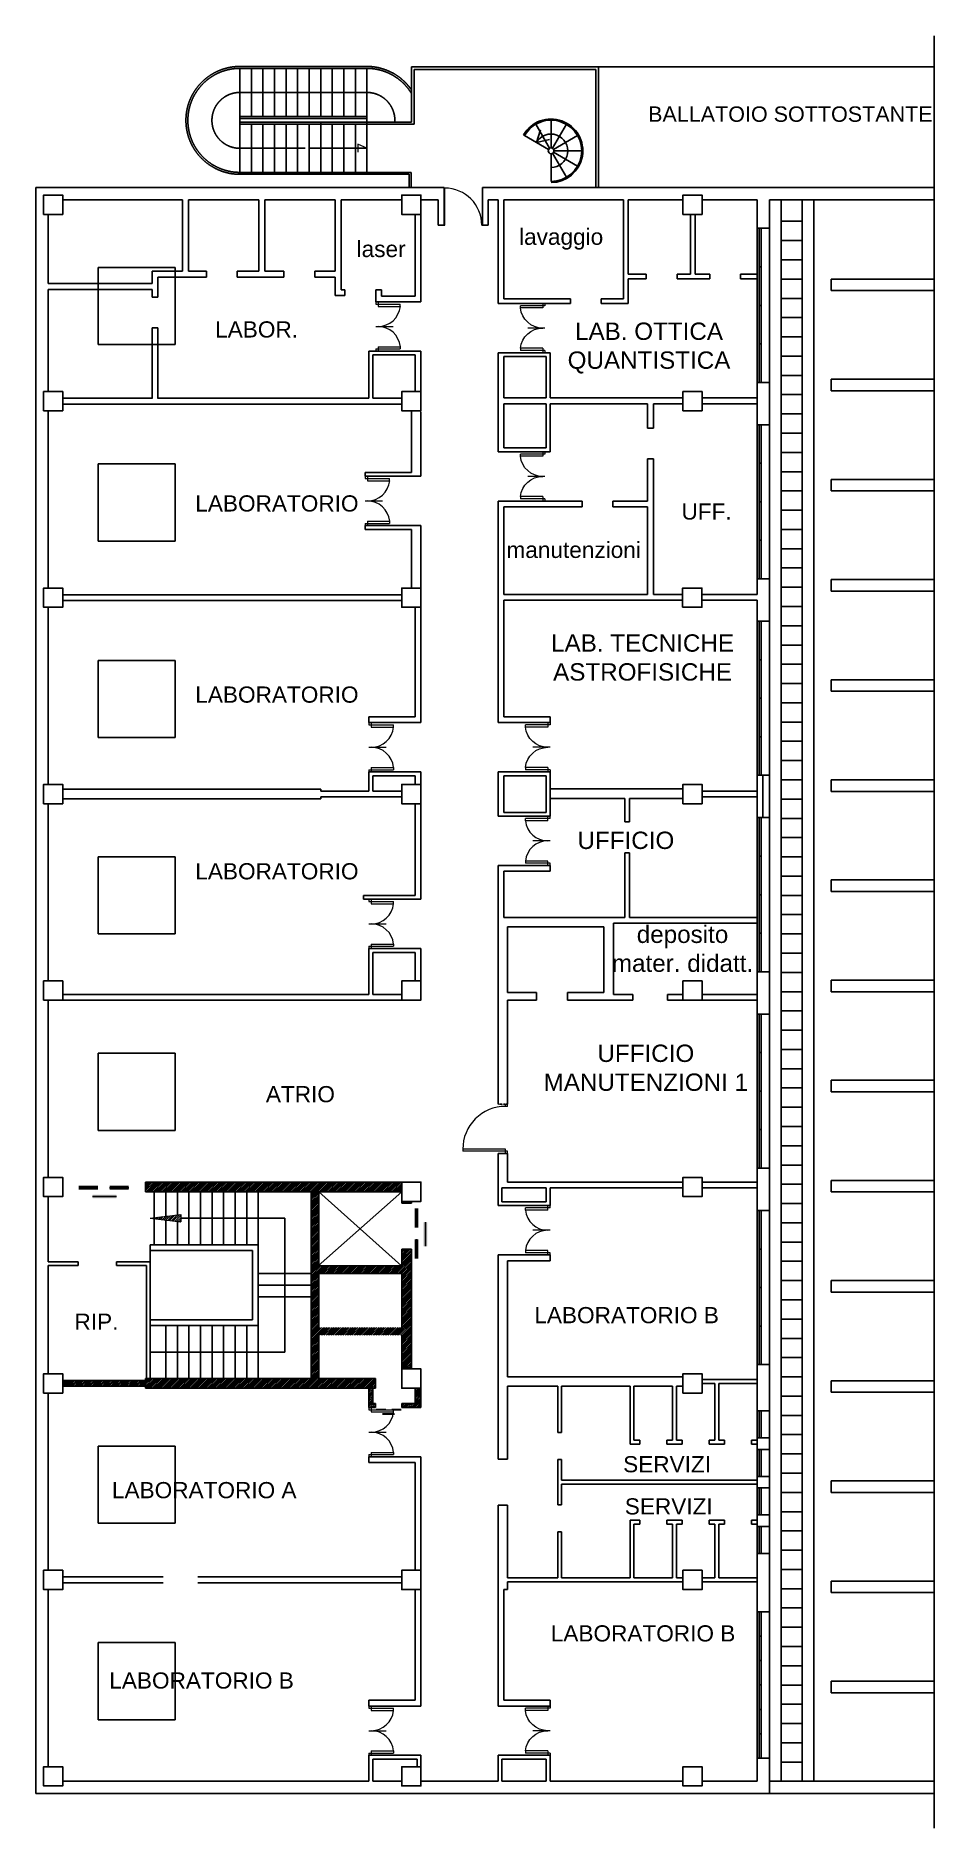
# Model space of a CAD drawing. Header units: millimetres. Extents: x 533 to 23857, y -392 to 46139.
import ezdxf
from ezdxf.enums import TextEntityAlignment as Align

# ---------------------------------------------------------------- set-up
doc = ezdxf.new("R2010")
doc.units = ezdxf.units.MM
for name, pattern in [('DASHDOT', [1, 0.5, -0.25, 0, -0.25]), ('DASHED', [0.75, 0.5, -0.25]), ('TRATTOPUNTO', [25.4, 12.7, -6.35, 0, -6.35])]:
    doc.linetypes.add(name, pattern=pattern)
for name, color, linetype in [('ARCHPT', 7, 'Continuous'), ('CARTIGLIO', 7, 'Continuous'), ('PROIEZIONI', 4, 'Continuous'), ('SEZIONI', 7, 'Continuous')]:
    doc.layers.add(name, color=color, linetype=linetype)
doc.layers.add('arredi', color=8, linetype='Continuous', lineweight=5)
doc.layers.add('INFISSI', color=4, linetype='Continuous', lineweight=5)
doc.styles.get("Standard").update_dxf_attribs({"font": 'Arial.ttf'})

# ---------------------------------------------------------------- blocks, each defined once
blk = doc.blocks.new('REI')
at = {"layer": 'ARCHPT', "color": 7}
for p, q in [((-630, 230), (-130, 230)), ((-310, 0), (310, 0))]:
    blk.add_line(p, q, dxfattribs=at)
for points in [[(-630, 280), (-630, 180), (-130, 280), (-130, 180)], [(-310, 50), (-310, -50), (310, 50), (310, -50)], [(670, 280), (670, 180), (170, 280), (170, 180)]]:
    blk.add_trace(points, dxfattribs=at)
blk = doc.blocks.new('*X5')
at = {"color": 0}
for p, q in [((12750, 64934, 2900), (12757, 64942, 2900)), ((12797, 64929, 2900), (12818, 64950, 2900)), ((12845, 64923, 2900), (12879, 64957, 2900)), ((12892, 64917, 2900), (12939, 64965, 2900)), ((12939, 64912, 2900), (13000, 64972, 2900)), ((12987, 64906, 2900), (13060, 64980, 2900)), ((13034, 64900, 2900), (13121, 64987, 2900)), ((13082, 64895, 2900), (13182, 64995, 2900)), ((13129, 64889, 2900), (13242, 65002, 2900)), ((13176, 64883, 2900), (13303, 65010, 2900)), ((13224, 64878, 2900), (13363, 65018, 2900)), ((13271, 64872, 2900), (13424, 65025, 2900)), ((13318, 64867, 2900), (13485, 65033, 2900)), ((13366, 64861, 2900), (13511, 65006, 2900)), ((13413, 64855, 2900), (13511, 64953, 2900)), ((13461, 64850, 2900), (13511, 64900, 2900)), ((13508, 64844, 2900), (13511, 64847, 2900))]:
    blk.add_line(p, q, dxfattribs=at)
blk = doc.blocks.new('PORTA')
at = {"layer": 'INFISSI'}
for p, q in [((-5477.1, 11431.3), (-5482.1, 11431.3)), ((-5477.1, 11426.3), (-5482.1, 11426.3)), ((-5477.1, 11431.3), (-5477.1, 11426.3)), ((-5477.1, 11426.3), (-5477.1, 11376.6)), ((-5472.1, 11426.3), (-5477.1, 11426.3)), ((-5472.1, 11426.3), (-5472.1, 11376.6)), ((-5427.1, 11431.3), (-5427.1, 11392.9)), ((-5382.1, 11426.3), (-5382.1, 11376.6)), ((-5377.1, 11426.3), (-5382.1, 11426.3)), ((-5372.1, 11431.3), (-5377.1, 11431.3)), ((-5377.1, 11431.3), (-5377.1, 11426.3)), ((-5377.1, 11426.3), (-5377.1, 11376.6)), ((-5372.1, 11426.3), (-5377.1, 11426.3)), ((-5472.1, 11376.6), (-5477.1, 11376.6)), ((-5382.1, 11376.6), (-5377.1, 11376.6))]:
    blk.add_line(p, q, dxfattribs=at)
for centre, start, end in [((-5477.1, 11426.3), 275.7392, 0), ((-5377.1, 11426.3), 180, 264.2608)]:
    blk.add_arc(centre, 50, start, end, dxfattribs=at)
blk = doc.blocks.new('porta 180')
at = {"layer": 'INFISSI', "xscale": -16.36363636421078, "yscale": 16.36363636314986, "zscale": 16.36363636415724}
blk.add_blockref('PORTA', (-58703, 159843), dxfattribs=at)

msp = doc.modelspace()

# ---------------------------------------------------------------- hatches: boundary and pattern name
at = {"layer": 'SEZIONI'}
h = msp.add_hatch(dxfattribs=at)
h.set_pattern_fill('ANSI31', color=9, scale=10, angle=180, style=0)
h.set_pattern_definition([(225, (220832.794, 483351.722), (22.4506403, -22.4506403), [])])
h.paths.add_polyline_path([(9183, 10529), (9353, 10529), (9353, 10629), (9283, 10629), (9283, 11029), (9183, 11029)])
h.paths.add_polyline_path([(10033, 10529), (10533, 10529), (10533, 11029), (10383, 11029), (10383, 10629), (10033, 10629)])
h.paths.add_polyline_path([(3383, 11029), (9353, 11029), (9353, 11279), (3383, 11279), (3383, 11229)])
h.paths.add_polyline_path([(1233, 11079), (3383, 11079), (3383, 11229), (1233, 11229)])
h.paths.add_polyline_path([(10033, 15837), (10283, 15837), (10283, 15879), (10033, 15879)], flags=17)
h.paths.add_polyline_path([(7883, 12604), (7883, 14004), (10033, 14004), (10033, 12604)], flags=16)
h.paths.add_polyline_path([(10033, 12404), (10033, 11529), (10283, 11529), (10283, 14637), (10033, 14637), (10033, 14201), (10030, 14204), (7883, 14204), (7883, 16129), (10033, 16129), (10033, 16379), (3383, 16379), (3383, 16129), (7683, 16129), (7683, 11279), (7883, 11279), (7883, 12404)])

# ---------------------------------------------------------------- linework, layer by layer
at = {"layer": 'arredi'}
for p, q in [((8894, 43329), (8894, 43123)), ((9130, 43219), (8894, 43329)), ((11131, 41223), (11150, 41223)), ((12112, 41223), (12131, 41223)), ((3505, 15442), (4294, 15540)), ((3505, 15442), (4294, 15348)), ((4294, 15540), (4294, 15348))]:
    msp.add_line(p, q, dxfattribs=at)
at = {"layer": 'CARTIGLIO', "lineweight": 13}
msp.add_circle((9130, 44044), 2, dxfattribs=at)
at = {"layer": 'INFISSI'}
for p, q in [((11150, 41223), (11150, 42185)), ((12725, 18344), (12725, 18403)), ((12783, 18344), (12725, 18344)), ((12783, 18344), (12783, 18403)), ((12725, 17239), (11621, 17239)), ((11621, 17239), (11621, 17181)), ((12725, 17181), (12725, 17239)), ((12725, 17181), (11621, 17181)), ((12725, 17123), (12725, 17181)), ((12783, 17181), (12725, 17181)), ((12783, 17123), (12783, 17181))]:
    msp.add_line(p, q, dxfattribs=at)
for centre, radius, start, end in [((11150, 41223), 962, 0, 90), ((12723, 17242), 1103, 89.929, 180.1504)]:
    msp.add_arc(centre, radius, start, end, dxfattribs=at)
at = {"layer": 'PROIEZIONI', "linetype": 'DASHED', "ltscale": 400000}
for p, q in [((5830, 45344), (8853, 45344)), ((5830, 45294), (8853, 45294)), ((5830, 45294), (5830, 44044)), ((6130, 45294), (6130, 44044)), ((6430, 45294), (6430, 44044)), ((6730, 45294), (6730, 44044)), ((7030, 45294), (7030, 44044)), ((7330, 45294), (7330, 44044)), ((7630, 45294), (7630, 44044)), ((7930, 45294), (7930, 44044)), ((8230, 45294), (8230, 44044)), ((8530, 45294), (8530, 44044)), ((8830, 45294), (8830, 44044)), ((8841, 45294), (9130, 45294)), ((8853, 45344), (9130, 45344)), ((9130, 45294), (9130, 44044)), ((15145, 45337), (23857, 45337)), ((9130, 44669), (5830, 44669)), ((5830, 43844), (5830, 44044)), ((5830, 43219), (7529, 43219)), ((4808, 16129), (4808, 15785))]:
    msp.add_line(p, q, dxfattribs=at)
at = {"layer": 'PROIEZIONI'}
for p, q in [((15145, 45337), (10283, 45337)), ((10283, 45337), (10283, 43894)), ((15075, 45267), (10353, 45267)), ((10353, 45267), (10353, 43844)), ((15075, 42204), (15075, 45267)), ((15145, 42204), (15145, 45337)), ((5830, 44044), (9130, 44044)), ((5830, 43994), (9130, 43994)), ((5830, 43894), (8278, 43894)), ((5830, 43844), (8230, 43844)), ((5830, 42594), (5830, 43844)), ((6130, 42594), (6130, 43844)), ((6430, 42594), (6430, 43844)), ((6730, 42594), (6730, 43844)), ((7030, 42594), (7030, 43844)), ((7330, 42907), (7330, 43844)), ((7630, 43219), (7630, 43844)), ((7930, 42594), (7930, 43894)), ((8230, 43844), (9130, 43844)), ((8230, 42594), (8230, 43844)), ((8278, 43894), (9130, 43894)), ((8530, 42594), (8530, 43844)), ((8830, 42594), (8830, 43844)), ((9130, 43894), (9130, 44044)), ((9130, 43894), (10283, 43894)), ((9130, 43894), (9130, 43844)), ((9130, 43844), (10353, 43844)), ((9130, 42594), (9130, 43844)), ((13513, 43843), (13873, 43219)), ((13910, 43229), (13910, 43949)), ((14308, 43843), (13948, 43219)), ((13222, 43552), (13196, 43567)), ((13222, 43552), (13846, 43192)), ((13534, 43372), (13634, 43699)), ((13534, 43372), (13866, 43451)), ((14599, 43552), (13975, 43192)), ((7330, 42594), (7330, 42907)), ((7630, 43219), (9130, 43219)), ((7630, 42594), (7630, 43219)), ((13910, 43079), (13910, 42359)), ((14308, 42466), (13948, 43089)), ((14599, 42757), (13975, 43117)), ((13985, 43154), (14705, 43154)), ((7030, 42594), (5830, 42594)), ((6982, 42544), (5830, 42544)), ((9130, 42544), (6982, 42544)), ((9130, 42594), (7030, 42594)), ((9130, 42594), (10280, 42594)), ((9130, 42544), (10230, 42544)), ((10230, 42544), (10230, 42204)), ((10280, 42594), (10280, 42204)), ((19313, 41142), (19313, 37142)), ((19363, 41142), (19363, 37142)), ((19313, 40142), (19363, 40142)), ((19313, 39142), (19363, 39142)), ((19313, 38142), (19363, 38142)), ((19313, 36042), (19313, 32042)), ((19363, 36042), (19363, 32042)), ((19313, 35042), (19363, 35042)), ((19313, 34042), (19363, 34042)), ((19313, 33042), (19363, 33042)), ((19313, 30942), (19313, 26942)), ((19363, 30942), (19363, 26942)), ((19313, 29942), (19363, 29942)), ((19313, 28942), (19363, 28942)), ((19313, 27942), (19363, 27942)), ((19313, 25842), (19313, 21842)), ((19363, 25842), (19363, 21842)), ((19313, 23842), (19363, 23842)), ((19313, 22842), (19363, 22842)), ((19313, 20742), (19313, 16742)), ((19363, 20742), (19363, 16742)), ((19313, 19742), (19363, 19742)), ((19313, 18742), (19363, 18742)), ((19313, 17742), (19363, 17742)), ((3608, 16129), (3608, 14754)), ((3908, 16129), (3908, 15492)), ((4208, 16129), (4208, 15529)), ((4508, 16129), (4508, 14754)), ((5108, 16129), (5108, 15442)), ((5408, 16129), (5408, 15098)), ((5708, 16129), (5708, 14754)), ((6008, 16129), (6008, 14754)), ((6308, 16129), (6308, 11279)), ((7862, 14204), (10033, 16129)), ((10030, 14204), (7883, 16129)), ((3908, 15394), (3908, 14754)), ((4208, 15358), (4208, 14754)), ((4294, 15442), (5108, 15442)), ((4808, 15785), (4808, 14754)), ((5108, 15442), (6995, 15442)), ((5108, 15442), (5108, 14754)), ((6995, 15442), (6995, 11967)), ((19313, 15642), (19313, 11642)), ((19363, 15642), (19363, 11642)), ((5408, 15098), (5408, 14754)), ((3505, 14754), (5708, 14754)), ((3505, 14604), (5839, 14604)), ((5708, 14754), (6308, 14754)), ((5839, 14604), (6158, 14604)), ((6158, 14604), (6158, 12804)), ((19313, 14642), (19363, 14642)), ((6308, 14004), (7683, 14004)), ((6308, 13704), (7683, 13704)), ((19313, 13642), (19363, 13642)), ((6308, 13404), (7683, 13404)), ((3505, 12804), (6158, 12804)), ((3505, 12654), (6308, 12654)), ((3908, 12654), (3908, 11279)), ((4208, 12654), (4208, 11279)), ((4508, 12654), (4508, 11279)), ((4808, 12654), (4808, 11279)), ((5108, 12654), (5108, 11279)), ((5408, 12654), (5408, 11279)), ((5708, 12654), (5708, 11279)), ((6008, 12654), (6008, 11279)), ((19313, 12642), (19363, 12642)), ((3505, 11967), (6995, 11967)), ((19313, 10442), (19313, 9742)), ((19363, 10442), (19363, 9742)), ((19313, 9442), (19313, 8742)), ((19363, 9442), (19363, 8742)), ((19313, 8442), (19313, 7742)), ((19363, 8442), (19363, 7742)), ((19313, 7442), (19313, 6742)), ((19363, 7442), (19363, 6742)), ((19313, 5224), (19313, 1424)), ((19363, 5224), (19363, 1424)), ((19363, 2692), (19313, 2692)), ((19363, 2059), (19313, 2059))]:
    msp.add_line(p, q, dxfattribs=at)
at = {"layer": 'PROIEZIONI', "linetype": 'DASHED', "ltscale": 400000}
for points in [[(2153, 38124), (4153, 38124), (4153, 40124), (2153, 40124)], [(2153, 33024), (4153, 33024), (4153, 35024), (2153, 35024)], [(2153, 27924), (4153, 27924), (4153, 29924), (2153, 29924)], [(2153, 22824), (4153, 22824), (4153, 24824), (2153, 24824)], [(2153, 17724), (4153, 17724), (4153, 19724), (2153, 19724)], [(2153, 7524), (4153, 7524), (4153, 9524), (2153, 9524)], [(2153, 2424), (4153, 2424), (4153, 4424), (2153, 4424)]]:
    msp.add_lwpolyline(points, close=True, dxfattribs=at)
for centre, radius, start, end in [((5830, 43944), 1400, 90, 270), ((5830, 43944), 1350, 90, 270), ((9130, 43944), 1400, 34.7719, 90), ((9130, 43944), 1350, 31.5863, 90), ((5830, 43944), 725, 90, 270), ((9130, 43944), 725, 356.0454, 90)]:
    msp.add_arc(centre, radius, start, end, dxfattribs=at)
at = {"layer": 'PROIEZIONI'}
for radius in [825, 795, 435]:
    msp.add_arc((13910, 43154), radius, 270, 150, dxfattribs=at)
at = {"layer": 'SEZIONI', "color": 9, "linetype": 'TRATTOPUNTO', "ltscale": 20000}
msp.add_line((23857, 46139), (23857, -392), dxfattribs=at)
at = {"layer": 'SEZIONI'}
for p, q in [((9130, 42594), (9130, 42544)), ((11131, 42204), (533, 42204)), ((533, 42204), (533, 504)), ((4345, 41884), (1230, 41884)), ((4345, 41884), (4345, 40027)), ((6327, 41884), (4495, 41884)), ((4495, 41884), (4495, 40027)), ((6327, 41884), (6327, 40027)), ((8308, 41884), (6477, 41884)), ((6477, 41884), (6477, 40027)), ((8308, 41884), (8308, 40027)), ((10029, 41884), (8458, 41884)), ((8458, 41884), (8458, 39545)), ((10981, 41884), (10533, 41884)), ((10981, 41884), (10981, 41223)), ((11131, 42204), (11131, 41223)), ((12131, 41884), (12131, 42204)), ((23857, 42204), (12131, 42204)), ((12131, 42054), (12131, 41223)), ((12281, 41884), (12281, 41223)), ((12533, 41884), (12281, 41884)), ((12533, 39192), (12533, 41884)), ((15793, 41884), (12683, 41884)), ((12683, 39312), (12683, 41884)), ((15793, 39312), (15793, 41884)), ((17325, 41884), (15913, 41884)), ((15913, 39954), (15913, 41884)), ((19263, 41884), (17829, 41884)), ((19263, 41884), (19263, 36042)), ((19583, 41884), (19583, 36042)), ((23857, 41884), (19583, 41884)), ((19883, 41884), (19883, 824)), ((20433, 41884), (20433, 824)), ((20733, 41884), (20733, 824)), ((853, 41498), (853, 39705)), ((10383, 39383), (10383, 41504)), ((10533, 39233), (10533, 41504)), ((17528, 39954), (17528, 41504)), ((17528, 40232), (17528, 41504)), ((17648, 39954), (17648, 41504)), ((11131, 41223), (10981, 41223)), ((12281, 41223), (12131, 41223)), ((19263, 41142), (19583, 41142)), ((20433, 41324), (19883, 41324)), ((20433, 40824), (19883, 40824)), ((4345, 40027), (3552, 40027)), ((3552, 40027), (3552, 39705)), ((4961, 40027), (4495, 40027)), ((6327, 40027), (5761, 40027)), ((6975, 40027), (6477, 40027)), ((8308, 40027), (7775, 40027)), ((20433, 40324), (19883, 40324)), ((3552, 39705), (853, 39705)), ((3552, 39555), (853, 39555)), ((853, 39555), (853, 36898)), ((3552, 39555), (3552, 39358)), ((4961, 39877), (3702, 39877)), ((3702, 39877), (3702, 39358)), ((6975, 39877), (5761, 39877)), ((8308, 39877), (7775, 39877)), ((8308, 39877), (8308, 39395)), ((16382, 39954), (15913, 39954)), ((16382, 39954), (15913, 39954)), ((16382, 39954), (15913, 39954)), ((15913, 39192), (15913, 39834)), ((16382, 39834), (15913, 39834)), ((17528, 39954), (17182, 39954)), ((17325, 39954), (17182, 39954)), ((17325, 39954), (17182, 39954)), ((18032, 39834), (17182, 39834)), ((18032, 39954), (17648, 39954)), ((19263, 39954), (18832, 39954)), ((19263, 39834), (18832, 39834)), ((20433, 39824), (19883, 39824)), ((21183, 39824), (21183, 39524)), ((23857, 39824), (21183, 39824)), ((8560, 39395), (8308, 39395)), ((8560, 39545), (8458, 39545)), ((9510, 39545), (9360, 39545)), ((10533, 39233), (9360, 39233)), ((10383, 39383), (9510, 39383)), ((14412, 39192), (12533, 39192)), ((14412, 39312), (12683, 39312)), ((12683, 39312), (14412, 39312)), ((15793, 39312), (15212, 39312)), ((15913, 39192), (15212, 39192)), ((20433, 39324), (19883, 39324)), ((23857, 39524), (21183, 39524)), ((20433, 38824), (19883, 38824)), ((3552, 38558), (3552, 36725)), ((3702, 38558), (3702, 36725)), ((20433, 38324), (19883, 38324)), ((10533, 37953), (9183, 37953)), ((9183, 36729), (9183, 37953)), ((10383, 37853), (9283, 37853)), ((9283, 36729), (9283, 37853)), ((10383, 36904), (10383, 37853)), ((10533, 36904), (10533, 37953)), ((12533, 35341), (12533, 37912)), ((12533, 37912), (13883, 37912)), ((12683, 36739), (12683, 37812)), ((12683, 37812), (13783, 37812)), ((13783, 36739), (13783, 37812)), ((13883, 36739), (13883, 37912)), ((20433, 37824), (19883, 37824)), ((20433, 37324), (19883, 37324)), ((21183, 37224), (21183, 36924)), ((23857, 37224), (21183, 37224)), ((19263, 37142), (19583, 37142)), ((20433, 36824), (19883, 36824)), ((23857, 36924), (21183, 36924)), ((853, 36391), (853, 31800)), ((3552, 36729), (1233, 36729)), ((10033, 36579), (1233, 36579)), ((9183, 36729), (3702, 36729)), ((10033, 36729), (9283, 36729)), ((10283, 36378), (10283, 34804)), ((10533, 36378), (10533, 34704)), ((13783, 36739), (12683, 36739)), ((13783, 36589), (12683, 36589)), ((12683, 36589), (12683, 36052)), ((12683, 36589), (12683, 35441)), ((13783, 35441), (13783, 36589)), ((17333, 36739), (13883, 36739)), ((16418, 36589), (13883, 36589)), ((13883, 35341), (13883, 36589)), ((16418, 36589), (16418, 35957)), ((16568, 36589), (16568, 35957)), ((17333, 36589), (16568, 36589)), ((19263, 36739), (17833, 36739)), ((19263, 36589), (17833, 36589)), ((20433, 36324), (19883, 36324)), ((19263, 36042), (19263, 31639)), ((19263, 36042), (19583, 36042)), ((19583, 36042), (19583, 30942)), ((12683, 35441), (13783, 35441)), ((20433, 35824), (19883, 35824)), ((12533, 35341), (13883, 35341)), ((16418, 35157), (16418, 34061)), ((16568, 35157), (16568, 31639)), ((20433, 35324), (19883, 35324)), ((10283, 34804), (9083, 34804)), ((9083, 34804), (9083, 34704)), ((10533, 34704), (9083, 34704)), ((20433, 34824), (19883, 34824)), ((21183, 34624), (21183, 34324)), ((23857, 34624), (21183, 34624)), ((12533, 34061), (12533, 31639)), ((14714, 34061), (12533, 34061)), ((16418, 34061), (15514, 34061)), ((20433, 34324), (19883, 34324)), ((23857, 34324), (21183, 34324)), ((12683, 33911), (12683, 31639)), ((14714, 33911), (12683, 33911)), ((16418, 33911), (15514, 33911)), ((16418, 33911), (16418, 31639)), ((20433, 33824), (19883, 33824)), ((10533, 33424), (9083, 33424)), ((9083, 33424), (9083, 33324)), ((10283, 33324), (9083, 33324)), ((10283, 33324), (10283, 31804)), ((10533, 33424), (10533, 31804)), ((20433, 33324), (19883, 33324)), ((20433, 32824), (19883, 32824)), ((20433, 32324), (19883, 32324)), ((19263, 32042), (19583, 32042)), ((20433, 31824), (19883, 31824)), ((21183, 32024), (21183, 31724)), ((23857, 32024), (21183, 32024)), ((23857, 31724), (21183, 31724)), ((853, 31297), (853, 26694)), ((10033, 31629), (1233, 31629)), ((10033, 31479), (1233, 31479)), ((10383, 31304), (10383, 28459)), ((10533, 31304), (10533, 28309)), ((12533, 31639), (12533, 30802)), ((16418, 31639), (12683, 31639)), ((17327, 31489), (12683, 31489)), ((12683, 31489), (12683, 30802)), ((17327, 31639), (16568, 31639)), ((19263, 31639), (17824, 31639)), ((19263, 31489), (17824, 31489)), ((19263, 31489), (19263, 30942)), ((20433, 31324), (19883, 31324)), ((12533, 30802), (12533, 28309)), ((12683, 30802), (12683, 28459)), ((19263, 30942), (19263, 25842)), ((19263, 30942), (19583, 30942)), ((19583, 30942), (19583, 25842)), ((20433, 30824), (19883, 30824)), ((20433, 30324), (19883, 30324)), ((20433, 29824), (19883, 29824)), ((20433, 29324), (19883, 29324)), ((21183, 29424), (21183, 29124)), ((23857, 29424), (21183, 29424)), ((23857, 29124), (21183, 29124)), ((10383, 28459), (9183, 28459)), ((9183, 28459), (9183, 28309)), ((12683, 28459), (13883, 28459)), ((13883, 28459), (13883, 28309)), ((20433, 28824), (19883, 28824)), ((10533, 28309), (9183, 28309)), ((12533, 28309), (13883, 28309)), ((20433, 28324), (19883, 28324)), ((20433, 27824), (19883, 27824)), ((10533, 27029), (9183, 27029)), ((9183, 27029), (9183, 26529)), ((10533, 27029), (10533, 26704)), ((12533, 27029), (12533, 25879)), ((12533, 27029), (13883, 27029)), ((13883, 26589), (13883, 27029)), ((13883, 27029), (13883, 26589)), ((13883, 27029), (13883, 26589)), ((20433, 27324), (19883, 27324)), ((1233, 26579), (7933, 26579)), ((7933, 26529), (7933, 26579)), ((9183, 26529), (7933, 26529)), ((10383, 26929), (9283, 26929)), ((9283, 26929), (9283, 26529)), ((10033, 26529), (9283, 26529)), ((10383, 26929), (10383, 26704)), ((12683, 26929), (12683, 25979)), ((12683, 26929), (13783, 26929)), ((13783, 26929), (13783, 26589)), ((13783, 25979), (13783, 26589)), ((13883, 25899), (13883, 26589)), ((17333, 26589), (13883, 26589)), ((13883, 26589), (13883, 25879)), ((17833, 26529), (19263, 26529)), ((19263, 26942), (19583, 26942)), ((19413, 26942), (19413, 25842)), ((20433, 26824), (19883, 26824)), ((21183, 26824), (21183, 26524)), ((23857, 26824), (21183, 26824)), ((23857, 26524), (21183, 26524)), ((853, 26191), (853, 21600)), ((1233, 26329), (7933, 26329)), ((10033, 26379), (7933, 26379)), ((7933, 26329), (7933, 26379)), ((10383, 26204), (10383, 23824)), ((10533, 26204), (10533, 23724)), ((15823, 26339), (13883, 26339)), ((15533, 26339), (15383, 26339)), ((15823, 26339), (15823, 25732)), ((17333, 26339), (15943, 26339)), ((15943, 26339), (15943, 25732)), ((17833, 26379), (19263, 26379)), ((20433, 26324), (19883, 26324)), ((12533, 25879), (13883, 25879)), ((12683, 25979), (13783, 25979)), ((19263, 25842), (19263, 20742)), ((19263, 25842), (19583, 25842)), ((19583, 25842), (19583, 20742)), ((20433, 25824), (19883, 25824)), ((20433, 25324), (19883, 25324)), ((15823, 24932), (15823, 23254)), ((15943, 24932), (15943, 23254)), ((19313, 24842), (19363, 24842)), ((20433, 24824), (19883, 24824)), ((12533, 24599), (12533, 18403)), ((12533, 24599), (13883, 24599)), ((12683, 24449), (12683, 23254)), ((12683, 24449), (13883, 24449)), ((13883, 24449), (13883, 24599)), ((20433, 24324), (19883, 24324)), ((21183, 24224), (21183, 23924)), ((23857, 24224), (21183, 24224)), ((9037, 23824), (10383, 23824)), ((9037, 23724), (9037, 23824)), ((20433, 23824), (19883, 23824)), ((23857, 23924), (21183, 23924)), ((9037, 23724), (10533, 23724)), ((20433, 23324), (19883, 23324)), ((15823, 23254), (12683, 23254)), ((12783, 21304), (12783, 23004)), ((15283, 23004), (12783, 23004)), ((15283, 21304), (15283, 23004)), ((19263, 23104), (15533, 23104)), ((15533, 21254), (15533, 23104)), ((19263, 23254), (15943, 23254)), ((20433, 22824), (19883, 22824)), ((9183, 22444), (10533, 22444)), ((9183, 22444), (9183, 21254)), ((9283, 22344), (10383, 22344)), ((9283, 22344), (9283, 21254)), ((10383, 22344), (10383, 21604)), ((10533, 22444), (10533, 21604)), ((20433, 22324), (19883, 22324)), ((19263, 21842), (19583, 21842)), ((20433, 21824), (19883, 21824)), ((21183, 21624), (21183, 21324)), ((23857, 21624), (21183, 21624)), ((853, 21093), (853, 16501)), ((1233, 21254), (9183, 21254)), ((1233, 21104), (10012, 21104)), ((10033, 21104), (8018, 21104)), ((9283, 21254), (10033, 21254)), ((13533, 21304), (12783, 21304)), ((12783, 18403), (12783, 21104)), ((13533, 21104), (12783, 21104)), ((13533, 21104), (13533, 21304)), ((14333, 21104), (14333, 21304)), ((15283, 21304), (14333, 21304)), ((15533, 21104), (14333, 21104)), ((16033, 21254), (15533, 21254)), ((16033, 21104), (15533, 21104)), ((16033, 21104), (16033, 21254)), ((17327, 21254), (16933, 21254)), ((16933, 21104), (16933, 21254)), ((17327, 21104), (16933, 21104)), ((19263, 21254), (17831, 21254)), ((19263, 21104), (17831, 21104)), ((20433, 21324), (19883, 21324)), ((23857, 21324), (21183, 21324)), ((19263, 20742), (19263, 15642)), ((19263, 20742), (19583, 20742)), ((19583, 20742), (19583, 15642)), ((20433, 20824), (19883, 20824)), ((20433, 20324), (19883, 20324)), ((20433, 19824), (19883, 19824)), ((20433, 19324), (19883, 19324)), ((20433, 18824), (19883, 18824)), ((21183, 19024), (21183, 18724)), ((23857, 19024), (21183, 19024)), ((23857, 18724), (21183, 18724)), ((20433, 18324), (19883, 18324)), ((20433, 17824), (19883, 17824)), ((20433, 17324), (19883, 17324)), ((12533, 17123), (12533, 16379)), ((12783, 17123), (12533, 17123)), ((12783, 16379), (12783, 17123)), ((20433, 16824), (19883, 16824)), ((733, 16504), (733, 16004)), ((3383, 16379), (10283, 16379)), ((3383, 16379), (3383, 16129)), ((12533, 15769), (12533, 16379)), ((12783, 16379), (17332, 16379)), ((17829, 16379), (19263, 16379)), ((19263, 16742), (19583, 16742)), ((20433, 16324), (19883, 16324)), ((21183, 16424), (21183, 16124)), ((23857, 16424), (21183, 16424)), ((733, 16004), (1233, 16004)), ((853, 15994), (853, 14314)), ((3383, 16129), (7683, 16129)), ((7683, 16129), (7683, 11279)), ((7883, 16129), (10033, 16129)), ((7883, 16129), (7883, 14204)), ((10033, 16129), (10033, 15837)), ((10033, 15837), (10283, 15837)), ((10283, 15879), (10283, 15837)), ((12633, 16229), (13783, 16229)), ((12633, 15869), (12633, 16229)), ((12633, 15869), (13783, 15869)), ((13783, 15869), (13783, 16229)), ((13883, 16229), (17332, 16229)), ((13883, 15789), (13883, 16229)), ((13883, 16229), (13883, 15769)), ((17829, 16229), (19263, 16229)), ((20433, 15824), (19883, 15824)), ((23857, 16124), (21183, 16124)), ((12533, 15769), (13883, 15769)), ((19263, 15642), (19263, 824)), ((19583, 15642), (19263, 15642)), ((19583, 15642), (19583, 504)), ((20433, 15324), (19883, 15324)), ((3505, 14314), (3505, 14754)), ((10033, 14637), (10283, 14637)), ((10033, 14204), (10033, 14637)), ((10283, 11529), (10283, 14637)), ((12533, 9192), (12533, 14489)), ((12533, 14489), (13883, 14489)), ((13883, 14339), (13883, 14489)), ((20433, 14824), (19883, 14824)), ((1629, 14314), (853, 14314)), ((853, 14214), (853, 11404)), ((1629, 14214), (853, 14214)), ((1629, 14214), (1629, 14314)), ((3505, 14314), (2629, 14314)), ((2629, 14214), (2629, 14314)), ((3405, 14214), (2629, 14214)), ((3405, 14214), (3405, 11279)), ((3505, 14314), (3505, 11279)), ((7883, 14204), (10033, 14204)), ((7883, 14004), (7883, 13429)), ((7883, 14004), (10033, 14004)), ((10033, 13429), (10033, 14004)), ((12783, 11329), (12783, 14339)), ((12783, 14339), (13883, 14339)), ((20433, 14324), (19883, 14324)), ((10283, 13554), (10283, 13779)), ((20433, 13824), (19883, 13824)), ((21183, 13824), (21183, 13524)), ((23857, 13824), (21183, 13824)), ((23857, 13524), (21183, 13524)), ((7883, 13429), (7883, 13229)), ((7883, 13229), (7883, 12604)), ((10033, 13429), (10033, 13229)), ((10033, 12604), (10033, 13229)), ((20433, 13324), (19883, 13324)), ((20433, 12824), (19883, 12824)), ((7883, 12404), (7883, 11279)), ((10033, 11279), (10033, 12404)), ((20433, 12324), (19883, 12324)), ((19263, 11642), (19583, 11642)), ((20433, 11824), (19883, 11824)), ((1233, 11404), (733, 11404)), ((733, 11404), (733, 10904)), ((3383, 11229), (1230, 11229)), ((1233, 10904), (1233, 11404)), ((3383, 11279), (3383, 11029)), ((3383, 11279), (3383, 11229)), ((3383, 11279), (7683, 11279)), ((7883, 11279), (9353, 11279)), ((9353, 11279), (9353, 11029)), ((17327, 11329), (12783, 11329)), ((19263, 11254), (17831, 11254)), ((20433, 11324), (19883, 11324)), ((21183, 11224), (21183, 10924)), ((23857, 11224), (21183, 11224)), ((733, 10904), (1233, 10904)), ((853, 10904), (853, 6304)), ((3383, 11079), (1230, 11079)), ((3383, 11029), (9353, 11029)), ((9183, 10529), (9183, 11029)), ((9283, 10629), (9283, 11029)), ((10383, 10629), (10383, 11029)), ((10533, 10529), (10533, 11029)), ((14083, 11079), (12783, 11079)), ((12783, 9192), (12783, 11079)), ((12783, 9192), (12783, 11079)), ((14083, 9879), (14083, 11079)), ((15963, 11079), (14183, 11079)), ((14183, 9879), (14183, 11079)), ((15963, 9579), (15963, 11079)), ((16063, 9679), (16063, 11079)), ((17063, 11079), (16063, 11079)), ((17063, 9679), (17063, 11079)), ((17163, 9679), (17163, 11079)), ((17330, 11079), (17163, 11079)), ((18163, 11154), (17831, 11154)), ((18163, 9679), (18163, 11154)), ((18263, 9679), (18263, 11154)), ((19263, 11154), (18263, 11154)), ((20433, 10824), (19883, 10824)), ((23857, 10924), (21183, 10924)), ((9183, 10529), (9353, 10529)), ((9283, 10629), (9353, 10629)), ((9353, 10629), (9353, 10529)), ((10033, 10629), (10033, 10529)), ((10033, 10629), (10383, 10629)), ((10033, 10529), (10533, 10529)), ((19583, 10442), (19263, 10442)), ((20433, 10324), (19883, 10324)), ((14183, 9879), (14083, 9879)), ((20433, 9824), (19883, 9824)), ((16213, 9579), (15963, 9579)), ((16213, 9679), (16063, 9679)), ((16213, 9579), (16213, 9679)), ((16913, 9579), (16913, 9679)), ((17063, 9679), (16913, 9679)), ((17063, 9579), (16913, 9579)), ((17063, 9579), (17313, 9579)), ((17163, 9679), (17313, 9679)), ((17313, 9579), (17313, 9679)), ((18013, 9579), (18013, 9679)), ((18013, 9679), (18163, 9679)), ((18013, 9579), (18163, 9579)), ((18163, 9579), (18413, 9579)), ((18263, 9679), (18413, 9679)), ((18413, 9579), (18413, 9679)), ((19113, 9579), (19113, 9679)), ((19113, 9679), (19263, 9679)), ((19113, 9579), (19263, 9579)), ((19583, 9742), (19263, 9742)), ((19583, 9442), (19263, 9442)), ((20433, 9324), (19883, 9324)), ((9183, 9249), (10533, 9249)), ((9183, 9099), (9183, 9249)), ((9183, 9099), (10383, 9099)), ((9183, 9099), (10383, 9099)), ((10383, 6304), (10383, 9099)), ((10533, 6304), (10533, 9249)), ((12783, 9192), (12533, 9192)), ((14183, 9179), (14083, 9179)), ((14083, 8004), (14083, 9179)), ((14183, 8642), (14183, 9179)), ((19263, 8642), (14183, 8642)), ((19263, 8542), (14183, 8542)), ((14183, 8004), (14183, 8542)), ((19583, 8742), (19263, 8742)), ((19583, 8442), (19263, 8442)), ((20433, 8824), (19883, 8824)), ((21183, 8624), (21183, 8324)), ((23857, 8624), (21183, 8624)), ((12783, 7992), (12533, 7992)), ((12533, 5804), (12533, 7992)), ((12783, 6104), (12783, 7992)), ((14183, 8004), (14083, 8004)), ((20433, 8324), (19883, 8324)), ((23857, 8324), (21183, 8324)), ((15963, 7604), (15963, 6104)), ((16213, 7604), (15963, 7604)), ((16063, 7504), (16063, 6104)), ((16213, 7504), (16063, 7504)), ((16213, 7604), (16213, 7504)), ((16913, 7604), (16913, 7504)), ((17063, 7604), (16913, 7604)), ((17063, 7504), (16913, 7504)), ((17063, 7604), (17313, 7604)), ((17063, 7504), (17063, 6104)), ((17163, 7504), (17163, 6104)), ((17163, 7504), (17313, 7504)), ((17313, 7604), (17313, 7504)), ((18013, 7604), (18013, 7504)), ((18013, 7604), (18163, 7604)), ((18013, 7504), (18163, 7504)), ((18163, 7604), (18413, 7604)), ((18163, 7504), (18163, 6104)), ((18263, 7504), (18263, 6104)), ((18263, 7504), (18413, 7504)), ((18413, 7604), (18413, 7504)), ((19113, 7604), (19113, 7504)), ((19113, 7604), (19263, 7604)), ((19113, 7504), (19263, 7504)), ((19583, 7742), (19263, 7742)), ((20433, 7824), (19883, 7824)), ((14183, 7304), (14083, 7304)), ((14083, 6104), (14083, 7304)), ((14183, 6104), (14183, 7304)), ((19583, 7442), (19263, 7442)), ((20433, 7324), (19883, 7324)), ((19583, 6742), (19263, 6742)), ((20433, 6824), (19883, 6824)), ((1233, 6304), (733, 6304)), ((733, 6304), (733, 5804)), ((1233, 5804), (1233, 6304)), ((14083, 6104), (12783, 6104)), ((15963, 6104), (14183, 6104)), ((17063, 6104), (16063, 6104)), ((17333, 6104), (17163, 6104)), ((17833, 6104), (18163, 6104)), ((18263, 6104), (19263, 6104)), ((20433, 6324), (19883, 6324)), ((733, 5804), (1233, 5804)), ((853, 5804), (853, 1204)), ((10383, 5804), (10383, 2929)), ((10533, 5804), (10533, 2779)), ((12533, 5804), (12533, 2779)), ((12683, 5804), (12683, 2929)), ((12783, 5804), (12683, 5804)), ((17327, 6004), (12783, 6004)), ((12783, 5804), (12783, 6004)), ((17833, 6004), (19263, 6004)), ((20433, 5824), (19883, 5824)), ((21183, 6024), (21183, 5724)), ((23857, 6024), (21183, 6024)), ((23857, 5724), (21183, 5724)), ((19583, 5224), (19263, 5224)), ((20433, 5324), (19883, 5324)), ((20433, 4824), (19883, 4824)), ((19363, 4591), (19313, 4591)), ((20433, 4324), (19883, 4324)), ((19363, 3958), (19313, 3958)), ((20433, 3824), (19883, 3824)), ((19363, 3325), (19313, 3325)), ((20433, 3324), (19883, 3324)), ((21183, 3424), (21183, 3124)), ((23857, 3424), (21183, 3424)), ((10383, 2929), (9183, 2929)), ((9183, 2929), (9183, 2779)), ((12683, 2929), (13883, 2929)), ((13883, 2929), (13883, 2779)), ((20433, 2824), (19883, 2824)), ((23857, 3124), (21183, 3124)), ((10533, 2779), (9183, 2779)), ((12533, 2779), (13883, 2779)), ((20433, 2324), (19883, 2324)), ((9183, 1499), (9183, 824)), ((10533, 1499), (9183, 1499)), ((9283, 1399), (9283, 824)), ((10433, 1399), (9283, 1399)), ((10433, 1399), (10433, 1204)), ((10533, 1499), (10533, 824)), ((12533, 1499), (13883, 1499)), ((12533, 1499), (12533, 824)), ((12633, 1399), (13783, 1399)), ((12633, 1399), (12633, 824)), ((13783, 1399), (13783, 824)), ((13883, 1499), (13883, 824)), ((19583, 1424), (19263, 1424)), ((20433, 1824), (19883, 1824)), ((733, 704), (733, 1204)), ((733, 1204), (1233, 1204)), ((1233, 1204), (1233, 704)), ((9183, 824), (9183, 1264)), ((9183, 1264), (9183, 824)), ((10033, 704), (10033, 1204)), ((10033, 704), (10033, 1204)), ((10033, 704), (10033, 1204)), ((10533, 1204), (10533, 704)), ((10533, 1204), (10533, 704)), ((10533, 1204), (10533, 704)), ((13883, 824), (13883, 1264)), ((13883, 1264), (13883, 824)), ((17333, 1204), (17833, 1204)), ((17333, 704), (17333, 1204)), ((17833, 1204), (17833, 704)), ((20433, 1324), (19883, 1324)), ((18826, 504), (533, 504)), ((1233, 704), (733, 704)), ((9183, 824), (1230, 824)), ((10029, 824), (9283, 824)), ((10533, 704), (10033, 704)), ((10533, 704), (10033, 704)), ((10533, 704), (10033, 704)), ((12533, 824), (10522, 824)), ((13783, 824), (12633, 824)), ((17325, 824), (13883, 824)), ((17833, 704), (17333, 704)), ((19263, 824), (17829, 824)), ((23857, 504), (18826, 504)), ((19430, 504), (18826, 504)), ((23857, 824), (19583, 824)), ((20233, 504), (19583, 504))]:
    msp.add_line(p, q, dxfattribs=at)
at = {"layer": 'SEZIONI', "linetype": 'Continuous'}
for p, q in [((4961, 39877), (4961, 40027)), ((5761, 39877), (5761, 40027)), ((6975, 39877), (6975, 40027)), ((7775, 39877), (7775, 40027)), ((16382, 39833), (16382, 39954)), ((17182, 39834), (17182, 39954)), ((18032, 39834), (18032, 39954)), ((18832, 39833), (18832, 39954)), ((3552, 39358), (3702, 39358)), ((8560, 39546), (8560, 39395)), ((9360, 39545), (9360, 39233)), ((9510, 39545), (9510, 39383)), ((14412, 39192), (14412, 39312)), ((15212, 39192), (15212, 39312)), ((3552, 38558), (3702, 38558)), ((16416, 35957), (16568, 35957)), ((16418, 35157), (16568, 35157)), ((14714, 33911), (14714, 34061)), ((15514, 33911), (15514, 34061)), ((15823, 25732), (15943, 25732)), ((15823, 24932), (15943, 24932)), ((1233, 6129), (3843, 6129)), ((4743, 6129), (10033, 6129)), ((1233, 5979), (3843, 5979)), ((4743, 5979), (10033, 5979))]:
    msp.add_line(p, q, dxfattribs=at)
at = {"layer": 'SEZIONI', "color": 0, "linetype": 'DASHDOT'}
msp.add_line((12533, 18403), (12783, 18403), dxfattribs=at)
at = {"layer": 'SEZIONI'}
msp.add_circle((13910, 43154), 75, dxfattribs=at)
for points in [[(733, 41504), (733, 41504), (733, 42004), (733, 41504)], [(733, 41504), (733, 42004), (1233, 42004), (1233, 41504)], [(10033, 41504), (10033, 41504), (10033, 42004), (10033, 41504)], [(10033, 41504), (10033, 42004), (10533, 42004), (10533, 41504)], [(17333, 41504), (17333, 41504), (17333, 42004), (17333, 41504)], [(17333, 41504), (17333, 42004), (17833, 42004), (17833, 41504)], [(1233, 41504), (1233, 41504), (733, 41504)], [(10533, 41504), (10533, 41504), (10033, 41504)], [(17833, 41504), (17833, 41504), (17333, 41504)], [(733, 36404), (733, 36404), (733, 36904), (733, 36404)], [(733, 36404), (733, 36904), (1233, 36904), (1233, 36404)], [(10033, 36404), (10033, 36404), (10033, 36904), (10033, 36404)], [(10033, 36404), (10033, 36904), (10533, 36904), (10533, 36404)], [(17333, 36404), (17333, 36404), (17333, 36904), (17333, 36404)], [(17333, 36404), (17333, 36904), (17833, 36904), (17833, 36404)], [(1233, 36404), (1233, 36404), (733, 36404)], [(10533, 36404), (10533, 36404), (10033, 36404)], [(17833, 36404), (17833, 36404), (17333, 36404)], [(733, 31304), (733, 31304), (733, 31804), (733, 31304)], [(733, 31304), (733, 31804), (1233, 31804), (1233, 31304)], [(10033, 31304), (10033, 31304), (10033, 31804), (10033, 31304)], [(10033, 31304), (10033, 31804), (10533, 31804), (10533, 31304)], [(17327, 31304), (17327, 31304), (17327, 31804), (17327, 31304)], [(17327, 31304), (17327, 31804), (17827, 31804), (17827, 31304)], [(1233, 31304), (1233, 31304), (733, 31304)], [(10533, 31304), (10533, 31304), (10033, 31304)], [(17833, 31304), (17833, 31304), (17333, 31304)], [(733, 26204), (733, 26204), (733, 26704), (733, 26204)], [(733, 26204), (733, 26704), (1233, 26704), (1233, 26204)], [(10033, 26204), (10033, 26204), (10033, 26704), (10033, 26204)], [(10033, 26204), (10033, 26704), (10533, 26704), (10533, 26204)], [(17333, 26204), (17333, 26204), (17333, 26704), (17333, 26204)], [(17333, 26204), (17333, 26704), (17833, 26704), (17833, 26204)], [(1233, 26204), (1233, 26204), (733, 26204)], [(10533, 26204), (10533, 26204), (10033, 26204)], [(17833, 26204), (17833, 26204), (17333, 26204)], [(733, 21104), (733, 21104), (733, 21604), (733, 21104)], [(733, 21104), (733, 21604), (1233, 21604), (1233, 21104)], [(10033, 21104), (10033, 21104), (10033, 21604), (10033, 21104)], [(10033, 21104), (10033, 21604), (10533, 21604), (10533, 21104)], [(17333, 21104), (17333, 21104), (17333, 21604), (17333, 21104)], [(17333, 21104), (17333, 21604), (17833, 21604), (17833, 21104)], [(1233, 21104), (1233, 21104), (733, 21104)], [(10533, 21104), (10533, 21104), (10033, 21104)], [(17833, 21104), (17833, 21104), (17333, 21104)], [(733, 16004), (733, 16004), (733, 16504), (733, 16004)], [(733, 16004), (733, 16504), (1233, 16504), (1233, 16004)], [(10033, 15879), (10033, 15879), (10033, 16379), (10033, 15879)], [(10033, 15879), (10033, 16379), (10533, 16379), (10533, 15879)], [(17333, 16004), (17333, 16004), (17333, 16504), (17333, 16004)], [(17333, 16004), (17333, 16504), (17833, 16504), (17833, 16004)], [(1233, 16004), (1233, 16004), (733, 16004)], [(10533, 15879), (10533, 15879), (10033, 15879)], [(17833, 16004), (17833, 16004), (17333, 16004)], [(733, 10904), (733, 10904), (733, 11404), (733, 10904)], [(733, 10904), (733, 11404), (1233, 11404), (1233, 10904)], [(10033, 11029), (10033, 11029), (10033, 11529), (10033, 11029)], [(10033, 11029), (10033, 11529), (10533, 11529), (10533, 11029)], [(17333, 10904), (17333, 10904), (17333, 11404), (17333, 10904)], [(17333, 10904), (17333, 11404), (17833, 11404), (17833, 10904)], [(1233, 10904), (1233, 10904), (733, 10904)], [(10533, 11029), (10533, 11029), (10033, 11029)], [(17833, 10904), (17833, 10904), (17333, 10904)], [(733, 5804), (733, 5804), (733, 6304), (733, 5804)], [(733, 5804), (733, 6304), (1233, 6304), (1233, 5804)], [(10033, 5804), (10033, 5804), (10033, 6304), (10033, 5804)], [(10033, 5804), (10033, 6304), (10533, 6304), (10533, 5804)], [(17333, 5804), (17333, 5804), (17333, 6304), (17333, 5804)], [(17333, 5804), (17333, 6304), (17833, 6304), (17833, 5804)], [(1233, 5804), (1233, 5804), (733, 5804)], [(10533, 5804), (10533, 5804), (10033, 5804)], [(17833, 5804), (17833, 5804), (17333, 5804)], [(733, 704), (733, 704), (733, 1204), (733, 704)], [(733, 704), (733, 1204), (1233, 1204), (1233, 704)], [(10033, 704), (10033, 704), (10033, 1204), (10033, 704)], [(10033, 704), (10033, 1204), (10533, 1204), (10533, 704)], [(17333, 704), (17333, 704), (17333, 1204), (17333, 704)], [(17333, 704), (17333, 1204), (17833, 1204), (17833, 704)], [(1233, 704), (1233, 704), (733, 704)], [(10533, 704), (10533, 704), (10033, 704)], [(17833, 704), (17833, 704), (17333, 704)]]:
    msp.add_3dface(points, dxfattribs=at)

# ---------------------------------------------------------------- block references
at = {"layer": 'arredi', "yscale": 0.7111111111007631}
for p, xscale, zscale, rotation in [((256045, 60000), -0.7111111111007631, 0.7111111111110882, 90.0000000187597), ((-232933, 59959), 0.7111111111007631, 0.7111111111007631, 269.9999999812403), ((-232933, 56108), 0.7111111111007631, 0.7111111111007631, 269.9999999812403), ((255768, 55471), -0.7111111111007631, 0.7111111111110882, 90.0000000187597), ((255868, 49076), -0.7111111111007631, 0.7111111111110882, 90.0000000187597), ((-232802, 49076), 0.7111111111007631, 0.7111111111007631, 269.9999999812403), ((-232802, 3832), -0.7111111111007631, 0.7111111111110882, 270.0000000187596), ((255868, 44491), -0.7111111111007631, 0.7111111111110882, 90.0000000187597), ((-232802, -6278), -0.7111111111007631, 0.7111111111110882, 270.0000000187596), ((255868, 31296), -0.7111111111007631, 0.7111111111110882, 90.0000000187597), ((255868, 23546), -0.7111111111007631, 0.7111111111110882, 90.0000000187597), ((-232802, 23546), 0.7111111111007631, 0.7111111111007631, 269.9999999812403)]:
    msp.add_blockref('porta 180', p, dxfattribs=dict(at, xscale=xscale, zscale=zscale, rotation=rotation))
at = {"layer": 'arredi'}
msp.add_blockref('*X5', (-9217, -49496, -2900), dxfattribs=at)
at = {"layer": 'SEZIONI', "color": 7, "xscale": -1}
msp.add_blockref('REI', (2316, 16005), dxfattribs=at)
at = {"layer": 'SEZIONI', "color": 7, "rotation": 89.99999999999999}
msp.add_blockref('REI', (10647, 15027), dxfattribs=at)
at = {"layer": 'SEZIONI', "color": 7, "xscale": 0.5, "yscale": 0.5, "zscale": 0.5}
msp.add_blockref('REI', (9687, 10358), dxfattribs=at)

# ---------------------------------------------------------------- texts
at = {"layer": 'CARTIGLIO'}
msp.add_text('BALLATOIO SOTTOSTANTE', height=400, dxfattribs=at).set_placement((20124, 43907), align=Align.CENTER)
for s, p in [('lavaggio', (13079, 40713)), ('laser', (8862, 40395)), ('LABOR.', (5188, 38307)), ('LABORATORIO', (4673, 33790)), ('UFF.', (17296, 33580)), ('manutenzioni', (12752, 32584)), ('LABORATORIO', (4673, 28827)), ('LABORATORIO', (4673, 24240)), ('ATRIO', (6506, 18454)), ('LABORATORIO B', (13476, 12717)), ('RIP.', (1537, 12546)), ('SERVIZI', (15782, 8847)), ('LABORATORIO A', (2509, 8174)), ('SERVIZI', (15825, 7752)), ('LABORATORIO B', (13903, 4455)), ('LABORATORIO B', (2440, 3232))]:
    msp.add_text(s, height=420, dxfattribs=at).set_placement(p)
at = {"layer": 'CARTIGLIO', "char_height": 450, "width": 6737.52, "attachment_point": 1}
for s, insert in [('\\pxqc;LAB. OTTICA\\PQUANTISTICA', (13085, 38695)), ('\\pxqc;LAB. TECNICHE \\PASTROFISICHE', (12917, 30601)), ('\\pxqc;UFFICIO ', (12484, 25479)), ('\\pxqc;deposito\\Pmater. didatt.', (13955, 23039)), ('\\pxqc;UFFICIO \\PMANUTENZIONI 1', (13002, 19950))]:
    msp.add_mtext(s, dxfattribs=dict(at, insert=insert))

doc.saveas('drawing.dxf')
